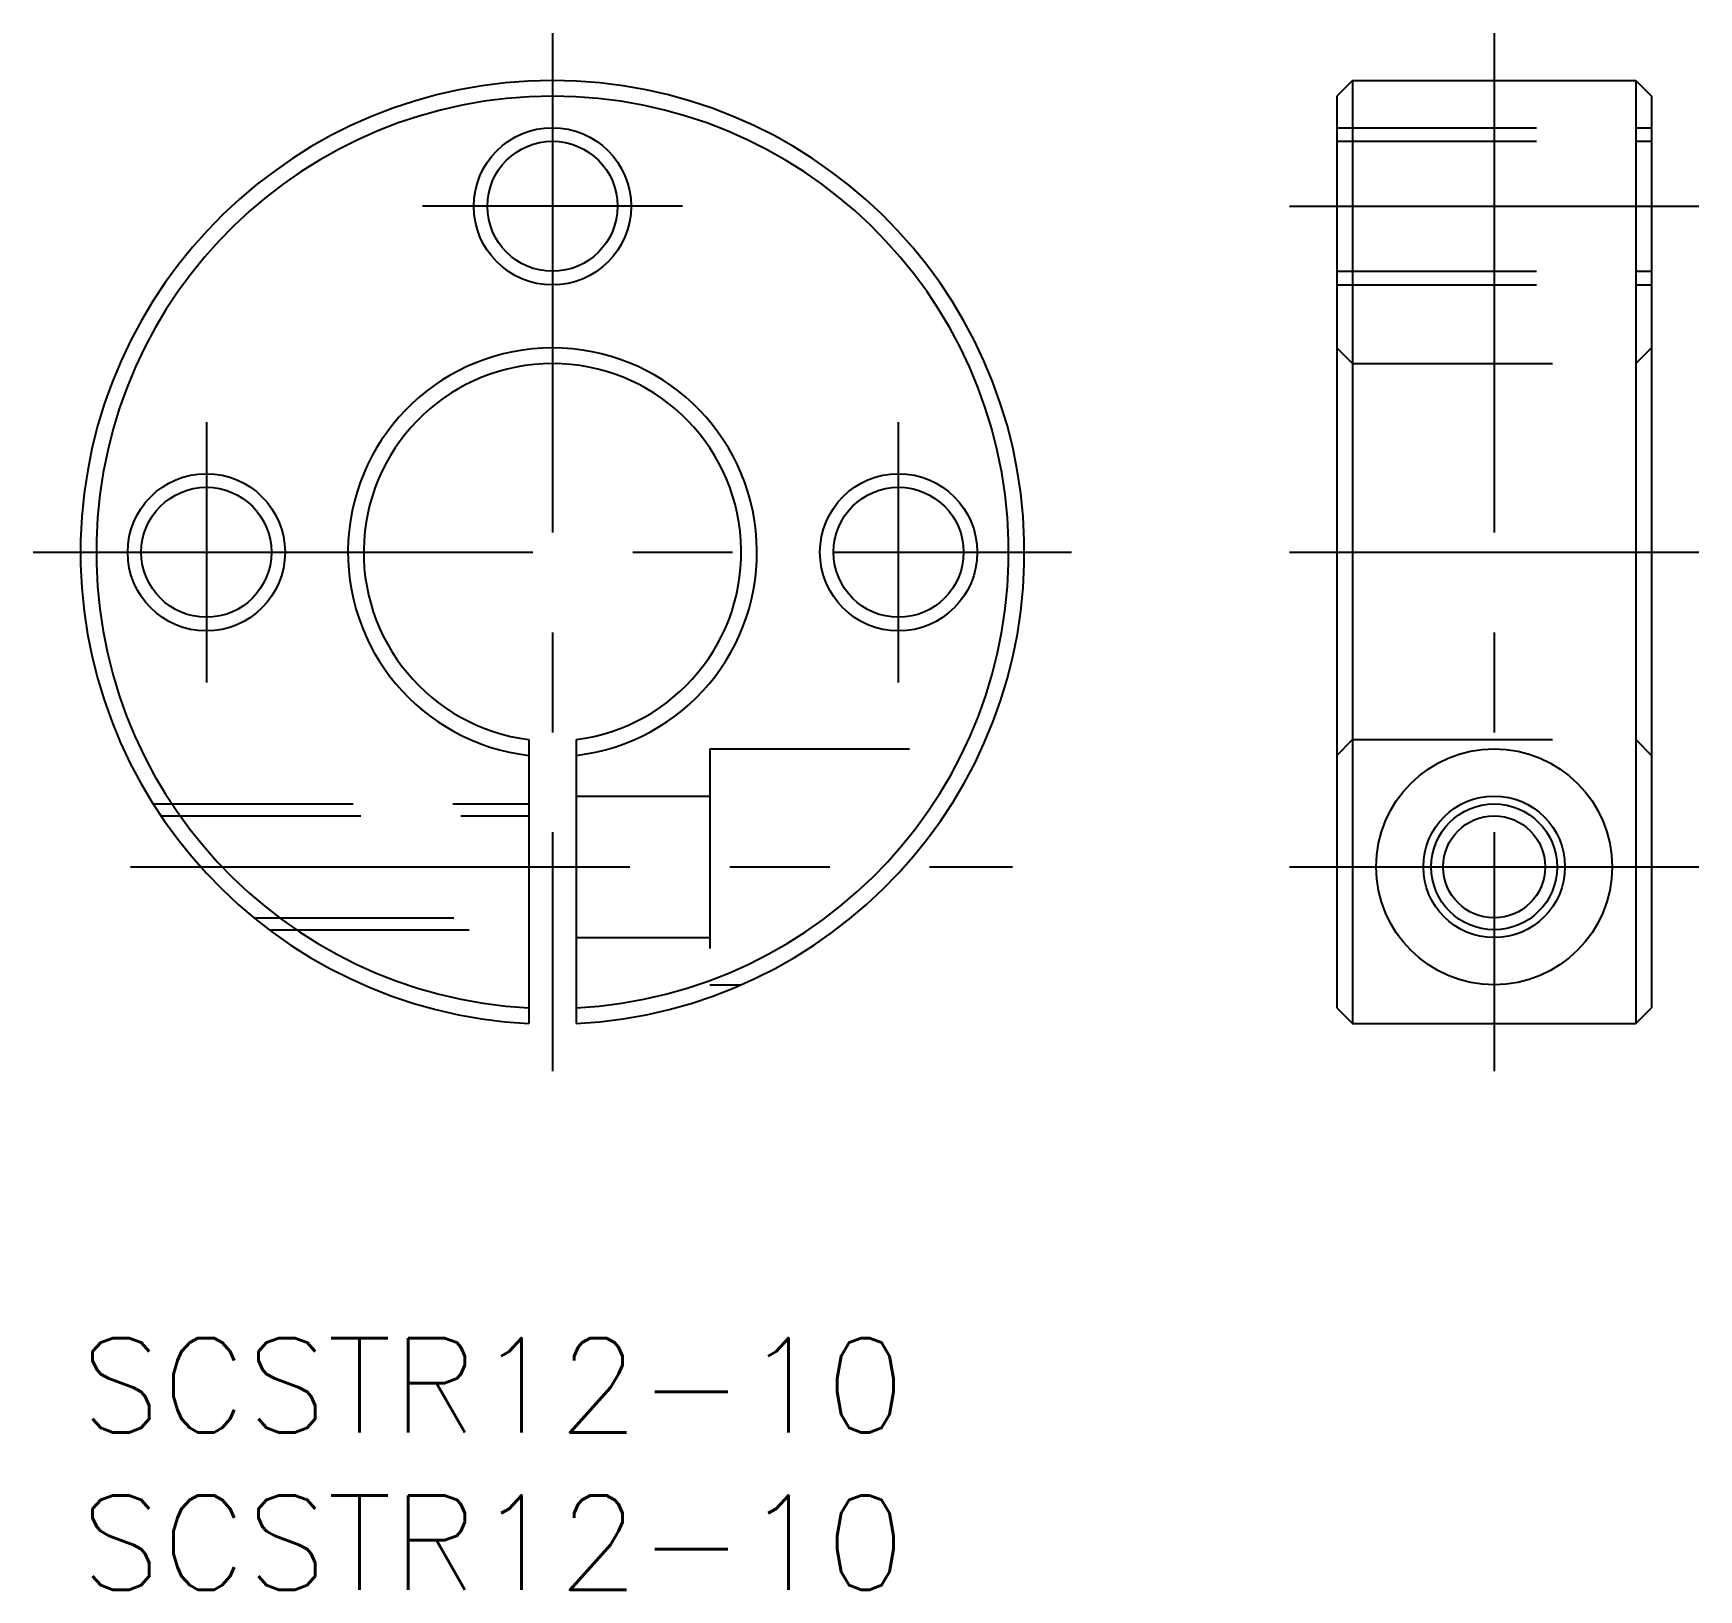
# Model space of a CAD drawing. Extents: x -1.5 to 51.4, y -8 to 41.5.
import ezdxf

# ---------------------------------------------------------------- set-up
doc = ezdxf.new("R2010")
doc.units = 0
doc.header["$LTSCALE"] = 0.5
doc.linetypes.add('CENTER', pattern=[50.8, 31.75, -6.35, 6.35, -6.35])
doc.linetypes.add('DASHED', pattern=[19.05, 12.7, -6.35])
for name, color, linetype in [('MSM_CENTER', 1, 'CENTER'), ('MSM_CONTINUOUS', 7, 'CONTINUOUS'), ('MSM_DASHED', 4, 'DASHED'), ('MSM_NARROW', 5, 'CONTINUOUS'), ('MSM_PART_NUMBER', 7, 'CONTINUOUS')]:
    doc.layers.add(name, color=color, linetype=linetype)
doc.styles.get("Standard").update_dxf_attribs({"font": 'txt.shx', "height": 3, "bigfont": 'bigfont.shx'})

# ---------------------------------------------------------------- blocks, each defined once
blk = doc.blocks.new('*U3')
at = {"layer": 'MSM_PART_NUMBER'}
blk.add_text('SCSTR12-10', height=3, dxfattribs=at).set_placement((0, -3))
blk = doc.blocks.new('*U4')
at = {"layer": 'MSM_PART_NUMBER'}
blk.add_text('SCSTR12-10', height=3, dxfattribs=at).set_placement((0, -8))

msp = doc.modelspace()

# ---------------------------------------------------------------- linework, layer by layer
at = {"layer": 'MSM_CENTER'}
for p, q in [((15, 41.481), (15, 8.481)), ((44.928, 41.481), (44.928, 8.481)), ((19.136, 35.981), (10.864, 35.981)), ((38.428, 35.981), (51.428, 35.981)), ((4, 29.118), (4, 20.845)), ((26, 20.845), (26, 29.118)), ((-1.5, 24.981), (31.5, 24.981)), ((38.428, 24.981), (51.428, 24.981)), ((1.585, 14.981), (29.618, 14.981)), ((38.428, 14.981), (51.428, 14.981))]:
    msp.add_line(p, q, dxfattribs=at)
at = {"layer": 'MSM_CONTINUOUS'}
for p, q in [((40.428, 39.981), (39.928, 39.481)), ((40.428, 39.981), (40.428, 10)), ((40.428, 39.981), (49.428, 39.981)), ((49.428, 39.981), (49.428, 10)), ((49.428, 39.981), (49.928, 39.481)), ((39.928, 39.481), (39.928, 10.501)), ((49.928, 39.481), (49.928, 10.501)), ((14.25, 19.028), (14.25, 10)), ((15.75, 19.028), (15.75, 10)), ((39.928, 10.501), (40.428, 10)), ((49.428, 10), (49.928, 10.501)), ((40.428, 10), (49.428, 10))]:
    msp.add_line(p, q, dxfattribs=at)
for centre, radius in [((15, 35.981), 2.067), ((4, 24.981), 2.067), ((26, 24.981), 2.067), ((44.928, 14.981), 3.75), ((44.928, 14.981), 2.25), ((44.928, 14.981), 1.621)]:
    msp.add_circle(centre, radius, dxfattribs=at)
for radius, start, end in [(15, 272.866, 267.134), (14.5, 272.9649, 267.0351), (6.5, 276.6258, 263.3742), (6, 277.1808, 262.8192)]:
    msp.add_arc((15, 24.981), radius, start, end, dxfattribs=at)
at = {"layer": 'MSM_DASHED'}
for p, q in [((39.928, 38.481), (49.928, 38.481)), ((39.928, 38.048), (49.928, 38.048)), ((39.928, 33.914), (49.928, 33.914)), ((39.928, 33.481), (49.928, 33.481)), ((39.928, 31.481), (40.428, 30.981)), ((49.428, 30.981), (49.928, 31.481)), ((40.428, 30.981), (40.428, 30.981)), ((40.428, 30.981), (49.428, 30.981)), ((20, 18.731), (20, 11.231)), ((20, 18.731), (28.636, 18.731)), ((39.928, 18.525), (40.428, 19.028)), ((40.428, 19.028), (49.428, 19.028)), ((49.428, 19.028), (49.928, 18.525)), ((2.311, 16.981), (14.25, 16.981)), ((15.75, 17.231), (20, 17.231)), ((2.558, 16.602), (14.25, 16.602)), ((5.516, 13.36), (14.25, 13.36)), ((6, 12.981), (14.25, 12.981)), ((15.75, 12.731), (20, 12.731)), ((20, 11.231), (20.995, 11.231))]:
    msp.add_line(p, q, dxfattribs=at)
at = {"layer": 'MSM_NARROW'}
for centre, radius in [((15, 35.981), 2.5), ((4, 24.981), 2.5), ((26, 24.981), 2.5), ((44.928, 14.981), 2)]:
    msp.add_circle(centre, radius, dxfattribs=at)

# ---------------------------------------------------------------- block references
at = {"layer": 'MSM_CONTINUOUS'}
for name in ['*U3', '*U4']:
    msp.add_blockref(name, (0, 0), dxfattribs=at)

doc.saveas('drawing.dxf')
